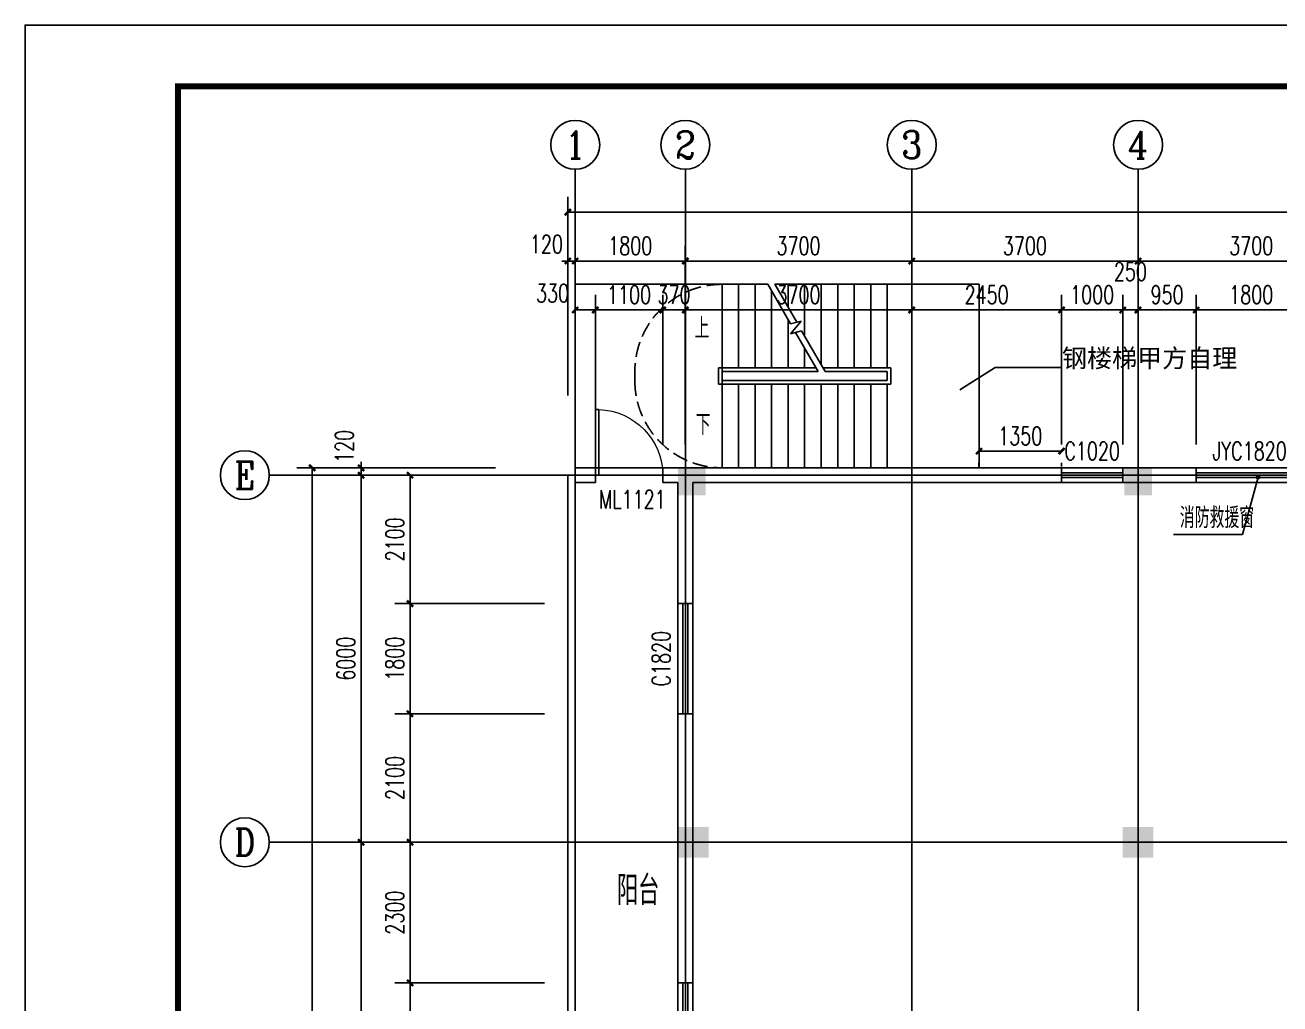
# Model space of a CAD drawing. Extents: x -522490 to 417652, y 450811 to 1108047.
# Drawn here: x 343352 to 363863, y 854296 to 870296 of the extents above; entities that cross this region are included whole.
import ezdxf
from ezdxf.enums import TextEntityAlignment as Align

# ---------------------------------------------------------------- set-up
doc = ezdxf.new("R2010")
doc.units = 0
doc.header["$LTSCALE"] = 1000
doc.header["$MEASUREMENT"] = 0
doc.linetypes.add('DASH', pattern=[0.35, 0.25, -0.1])
for name, color, linetype in [('46', 7, 'Continuous'), ('AXIS', 3, 'Continuous'), ('AXIS_TEXT', 7, 'Continuous'), ('COLU_HATCH', 2, 'Continuous'), ('DIM_LEAD', 3, 'Continuous'), ('DIM_SYMB', 3, 'Continuous'), ('DOTE', 1, 'Continuous'), ('PUB_DIM', 3, 'Continuous'), ('PUB_TEXT', 7, 'Continuous'), ('PUB_TITLE', 4, 'Continuous'), ('STAIR', 2, 'Continuous'), ('WALL', 9, 'Continuous'), ('WINDOW', 4, 'Continuous'), ('WINDOW_TEXT', 7, 'Continuous')]:
    doc.layers.add(name, color=color, linetype=linetype)
doc.styles.add('_TCH_AXIS', font='COMPLEX', dxfattribs={"bigfont": 'GBCBIG'})
doc.styles.add('_TCH_DIM', font='SIMPLEX', dxfattribs={"bigfont": 'GBCBIG'})
doc.styles.add('_TCH_DIM_T3', font='SIMPLEX', dxfattribs={"width": 0.705882, "bigfont": 'GBCBIG'})
doc.styles.add('_TCH_WINDOW', font='SIMPLEX', dxfattribs={"bigfont": 'GBCBIG'})
doc.styles.add('COMPLEX', font='COMPLEX')
doc.styles.get("Standard").update_dxf_attribs({"font": 'gbenor.shx', "bigfont": 'gbcbig.shx'})
doc.styles.add('宋体', font='')
doc.styles.get('宋体').set_extended_font_data('SimSun')
doc.dimstyles.new('_TCH_ARCH&&100', dxfattribs={"dimtxt": 297.5, "dimasz": 100, "dimexe": 250, "dimexo": 300, "dimgap": 100, "dimtad": 1, "dimdec": 0, "dimzin": 0, "dimdsep": 46, "dimtxsty": '_TCH_DIM_T3', "dimblk": 'ARCHTICK', "dimcen": 0.09, "dimclrt": 7, "dimazin": 2, "dimtfac": 1, "dimtdec": 0, "dimtix": 1, "dimtmove": 2, "dimatfit": 3, "dimfxl": 0, "dimtolj": 1, "dimtzin": 0, "dimarcsym": 0})

# ---------------------------------------------------------------- blocks, each defined once
blk = doc.blocks.new('GGGGG')
at = {"linetype": 'DASH'}
blk.add_lwpolyline([(353319, 849225), (353319, 849075)], dxfattribs=at)
for centre, start, end in [((354744, 849225), 89.9998, 180), ((354744, 849075), 180, 270.0002)]:
    blk.add_arc(centre, 1425, start, end, dxfattribs=at)
blk = doc.blocks.new('zhu11')
at = {"layer": 'COLU_HATCH'}
for points in [[(232151, 815708), (232151, 816158), (231701, 816158), (231701, 815708)], [(239446, 815708), (239446, 816158), (238996, 816158), (238996, 815708)], [(232201, 809788), (232201, 810288), (231701, 810288), (231701, 809788)], [(239471, 809788), (239471, 810288), (238971, 810288), (238971, 809788)]]:
    blk.add_hatch(color=256, dxfattribs=at).paths.add_polyline_path(points)
blk = doc.blocks.new('_ArchTick')
at = {"color": 0, "linetype": 'ByBlock', "const_width": 0.4}
blk.add_lwpolyline([(-0.5, -0.5), (0.5, 0.5)], dxfattribs=at)
blk = doc.blocks.new('*D248')
at = {"layer": 'Defpoints', "color": 0}
for p in [(358944, 863439), (360294, 863439), (360294, 863332)]:
    blk.add_point(p, dxfattribs=at)
at = {"layer": 'PUB_DIM', "color": 0, "lineweight": -2}
for p, q in [((358944, 863332), (360294, 863332)), ((358944, 863139), (358944, 863082)), ((360294, 863139), (360294, 863082))]:
    blk.add_line(p, q, dxfattribs=at)
at = {"layer": 'PUB_DIM', "color": 0, "lineweight": -2, "xscale": 100, "yscale": 100, "zscale": 100, "rotation": 180}
blk.add_blockref('_ArchTick', (358944, 863332), dxfattribs=at)
at = {"layer": 'PUB_DIM', "color": 0, "lineweight": -2, "xscale": 100, "yscale": 100, "zscale": 100}
blk.add_blockref('_ArchTick', (360294, 863332), dxfattribs=at)
at = {"layer": 'PUB_DIM', "color": 7, "insert": (359619, 863580), "char_height": 297.5, "attachment_point": 5, "style": '_TCH_DIM_T3'}
blk.add_mtext('\\A1;1350', dxfattribs=at)
blk = doc.blocks.new('*D554')
at = {"layer": 'AXIS', "color": 0, "lineweight": -2}
for p, q in [((351844, 854639), (349394, 854639)), ((349644, 852839), (349644, 854639)), ((351844, 852839), (349394, 852839))]:
    blk.add_line(p, q, dxfattribs=at)
at = {"layer": 'Defpoints', "color": 0}
for p in [(349644, 854639), (352144, 854639), (352144, 852839)]:
    blk.add_point(p, dxfattribs=at)
at = {"layer": 'AXIS', "color": 0, "lineweight": -2, "xscale": 100, "yscale": 100, "zscale": 100}
for p, rotation in [((349644, 854639), 90), ((349644, 852839), 270)]:
    blk.add_blockref('_ArchTick', p, dxfattribs=dict(at, rotation=rotation))
at = {"layer": 'AXIS', "color": 7, "insert": (349396, 853739), "char_height": 297.5, "attachment_point": 5, "rotation": 90, "style": '_TCH_DIM_T3'}
blk.add_mtext('\\A1;1800', dxfattribs=at)
blk = doc.blocks.new('*D555')
at = {"layer": 'AXIS', "color": 0, "lineweight": -2}
for p, q in [((351844, 856939), (349394, 856939)), ((349644, 854639), (349644, 856939)), ((351844, 854639), (349394, 854639))]:
    blk.add_line(p, q, dxfattribs=at)
at = {"layer": 'Defpoints', "color": 0}
for p in [(349644, 856939), (352144, 856939), (352144, 854639)]:
    blk.add_point(p, dxfattribs=at)
at = {"layer": 'AXIS', "color": 0, "lineweight": -2, "xscale": 100, "yscale": 100, "zscale": 100}
for p, rotation in [((349644, 856939), 90), ((349644, 854639), 270)]:
    blk.add_blockref('_ArchTick', p, dxfattribs=dict(at, rotation=rotation))
at = {"layer": 'AXIS', "color": 7, "insert": (349396, 855789), "char_height": 297.5, "attachment_point": 5, "rotation": 90, "style": '_TCH_DIM_T3'}
blk.add_mtext('\\A1;2300', dxfattribs=at)
blk = doc.blocks.new('*D556')
at = {"layer": 'AXIS', "color": 0, "lineweight": -2}
for p, q in [((351844, 859039), (349394, 859039)), ((349644, 856939), (349644, 859039)), ((351844, 856939), (349394, 856939))]:
    blk.add_line(p, q, dxfattribs=at)
at = {"layer": 'Defpoints', "color": 0}
for p in [(349644, 859039), (352144, 859039), (352144, 856939)]:
    blk.add_point(p, dxfattribs=at)
at = {"layer": 'AXIS', "color": 0, "lineweight": -2, "xscale": 100, "yscale": 100, "zscale": 100}
for p, rotation in [((349644, 859039), 90), ((349644, 856939), 270)]:
    blk.add_blockref('_ArchTick', p, dxfattribs=dict(at, rotation=rotation))
at = {"layer": 'AXIS', "color": 7, "insert": (349396, 857989), "char_height": 297.5, "attachment_point": 5, "rotation": 90, "style": '_TCH_DIM_T3'}
blk.add_mtext('\\A1;2100', dxfattribs=at)
blk = doc.blocks.new('*D557')
at = {"layer": 'AXIS', "color": 0, "lineweight": -2}
for p, q in [((351844, 860839), (349394, 860839)), ((349644, 859039), (349644, 860839)), ((351844, 859039), (349394, 859039))]:
    blk.add_line(p, q, dxfattribs=at)
at = {"layer": 'Defpoints', "color": 0}
for p in [(349644, 860839), (352144, 860839), (352144, 859039)]:
    blk.add_point(p, dxfattribs=at)
at = {"layer": 'AXIS', "color": 0, "lineweight": -2, "xscale": 100, "yscale": 100, "zscale": 100}
for p, rotation in [((349644, 860839), 90), ((349644, 859039), 270)]:
    blk.add_blockref('_ArchTick', p, dxfattribs=dict(at, rotation=rotation))
at = {"layer": 'AXIS', "color": 7, "insert": (349396, 859939), "char_height": 297.5, "attachment_point": 5, "rotation": 90, "style": '_TCH_DIM_T3'}
blk.add_mtext('\\A1;1800', dxfattribs=at)
blk = doc.blocks.new('*D558')
at = {"layer": 'AXIS', "color": 0, "lineweight": -2}
for p, q in [((351844, 862939), (349394, 862939)), ((349644, 860839), (349644, 862939)), ((351844, 860839), (349394, 860839))]:
    blk.add_line(p, q, dxfattribs=at)
at = {"layer": 'Defpoints', "color": 0}
for p in [(349644, 862939), (352144, 862939), (352144, 860839)]:
    blk.add_point(p, dxfattribs=at)
at = {"layer": 'AXIS', "color": 0, "lineweight": -2, "xscale": 100, "yscale": 100, "zscale": 100}
for p, rotation in [((349644, 862939), 90), ((349644, 860839), 270)]:
    blk.add_blockref('_ArchTick', p, dxfattribs=dict(at, rotation=rotation))
at = {"layer": 'AXIS', "color": 7, "insert": (349396, 861889), "char_height": 297.5, "attachment_point": 5, "rotation": 90, "style": '_TCH_DIM_T3'}
blk.add_mtext('\\A1;2100', dxfattribs=at)
blk = doc.blocks.new('*D562')
at = {"layer": 'AXIS', "color": 0, "lineweight": -2}
for p, q in [((351044, 856939), (348594, 856939)), ((348844, 850539), (348844, 856939)), ((351044, 850539), (348594, 850539))]:
    blk.add_line(p, q, dxfattribs=at)
at = {"layer": 'Defpoints', "color": 0}
for p in [(348844, 856939), (351344, 856939), (351344, 850539)]:
    blk.add_point(p, dxfattribs=at)
at = {"layer": 'AXIS', "color": 0, "lineweight": -2, "xscale": 100, "yscale": 100, "zscale": 100}
for p, rotation in [((348844, 856939), 90), ((348844, 850539), 270)]:
    blk.add_blockref('_ArchTick', p, dxfattribs=dict(at, rotation=rotation))
at = {"layer": 'AXIS', "color": 7, "insert": (348596, 853739), "char_height": 297.5, "attachment_point": 5, "rotation": 90, "style": '_TCH_DIM_T3'}
blk.add_mtext('\\A1;6400', dxfattribs=at)
blk = doc.blocks.new('*D563')
at = {"layer": 'AXIS', "color": 0, "lineweight": -2}
for p, q in [((351044, 862939), (348594, 862939)), ((348844, 856939), (348844, 862939)), ((351044, 856939), (348594, 856939))]:
    blk.add_line(p, q, dxfattribs=at)
at = {"layer": 'Defpoints', "color": 0}
for p in [(348844, 862939), (351344, 862939), (351344, 856939)]:
    blk.add_point(p, dxfattribs=at)
at = {"layer": 'AXIS', "color": 0, "lineweight": -2, "xscale": 100, "yscale": 100, "zscale": 100}
for p, rotation in [((348844, 862939), 90), ((348844, 856939), 270)]:
    blk.add_blockref('_ArchTick', p, dxfattribs=dict(at, rotation=rotation))
at = {"layer": 'AXIS', "color": 7, "insert": (348596, 859939), "char_height": 297.5, "attachment_point": 5, "rotation": 90, "style": '_TCH_DIM_T3'}
blk.add_mtext('\\A1;6000', dxfattribs=at)
blk = doc.blocks.new('*D564')
at = {"layer": 'AXIS', "color": 0, "lineweight": -2}
for p, q in [((348844, 863059), (348844, 863159)), ((351044, 863059), (348594, 863059)), ((351044, 862939), (348594, 862939)), ((348844, 862939), (348844, 863059)), ((348844, 862939), (348844, 862839))]:
    blk.add_line(p, q, dxfattribs=at)
at = {"layer": 'Defpoints', "color": 0}
for p in [(348844, 863059), (351344, 863059), (351344, 862939)]:
    blk.add_point(p, dxfattribs=at)
at = {"layer": 'AXIS', "color": 0, "lineweight": -2, "xscale": 100, "yscale": 100, "zscale": 100}
for p, rotation in [((348844, 863059), 270), ((348844, 862939), 90)]:
    blk.add_blockref('_ArchTick', p, dxfattribs=dict(at, rotation=rotation))
at = {"layer": 'AXIS', "color": 7, "insert": (348569, 863409), "char_height": 297.5, "attachment_point": 5, "rotation": 90, "style": '_TCH_DIM_T3'}
blk.add_mtext('\\A1;120', dxfattribs=at)
blk = doc.blocks.new('*D565')
at = {"layer": 'AXIS', "color": 0, "lineweight": -2}
for p, q in [((351044, 863059), (347794, 863059)), ((348044, 835819), (348044, 863059)), ((351044, 835819), (347794, 835819))]:
    blk.add_line(p, q, dxfattribs=at)
at = {"layer": 'Defpoints', "color": 0}
for p in [(348044, 863059), (351344, 863059), (351344, 835819)]:
    blk.add_point(p, dxfattribs=at)
at = {"layer": 'AXIS', "color": 0, "lineweight": -2, "xscale": 100, "yscale": 100, "zscale": 100}
for p, rotation in [((348044, 863059), 90), ((348044, 835819), 270)]:
    blk.add_blockref('_ArchTick', p, dxfattribs=dict(at, rotation=rotation))
at = {"layer": 'AXIS', "color": 7, "insert": (347796, 849439), "char_height": 297.5, "attachment_point": 5, "rotation": 90, "style": '_TCH_DIM_T3'}
blk.add_mtext('\\A1;27240', dxfattribs=at)
blk = doc.blocks.new('*D566')
at = {"layer": 'AXIS', "color": 0, "lineweight": -2}
for p, q in [((352344, 863439), (352344, 865889)), ((352674, 863439), (352674, 865889)), ((352344, 865639), (352674, 865639))]:
    blk.add_line(p, q, dxfattribs=at)
at = {"layer": 'Defpoints', "color": 0}
for p in [(352674, 865639), (352344, 863139), (352674, 863139)]:
    blk.add_point(p, dxfattribs=at)
at = {"layer": 'AXIS', "color": 0, "lineweight": -2, "xscale": 100, "yscale": 100, "zscale": 100, "rotation": 180}
blk.add_blockref('_ArchTick', (352344, 865639), dxfattribs=at)
at = {"layer": 'AXIS', "color": 0, "lineweight": -2, "xscale": 100, "yscale": 100, "zscale": 100}
blk.add_blockref('_ArchTick', (352674, 865639), dxfattribs=at)
at = {"layer": 'AXIS', "color": 7, "insert": (351974, 865914), "char_height": 297.5, "attachment_point": 5, "style": '_TCH_DIM_T3'}
blk.add_mtext('\\A1;330', dxfattribs=at)
blk = doc.blocks.new('*D567')
at = {"layer": 'AXIS', "color": 0, "lineweight": -2}
for p, q in [((352674, 863439), (352674, 865889)), ((353774, 863439), (353774, 865889)), ((352674, 865639), (353774, 865639))]:
    blk.add_line(p, q, dxfattribs=at)
at = {"layer": 'Defpoints', "color": 0}
for p in [(353774, 865639), (352674, 863139), (353774, 863139)]:
    blk.add_point(p, dxfattribs=at)
at = {"layer": 'AXIS', "color": 0, "lineweight": -2, "xscale": 100, "yscale": 100, "zscale": 100, "rotation": 180}
blk.add_blockref('_ArchTick', (352674, 865639), dxfattribs=at)
at = {"layer": 'AXIS', "color": 0, "lineweight": -2, "xscale": 100, "yscale": 100, "zscale": 100}
blk.add_blockref('_ArchTick', (353774, 865639), dxfattribs=at)
at = {"layer": 'AXIS', "color": 7, "insert": (353224, 865888), "char_height": 297.5, "attachment_point": 5, "style": '_TCH_DIM_T3'}
blk.add_mtext('\\A1;1100', dxfattribs=at)
blk = doc.blocks.new('*D568')
at = {"layer": 'AXIS', "color": 0, "lineweight": -2}
for p, q in [((353774, 863439), (353774, 865889)), ((354144, 863439), (354144, 865889)), ((353774, 865639), (353674, 865639)), ((353774, 865639), (354144, 865639)), ((354144, 865639), (354244, 865639))]:
    blk.add_line(p, q, dxfattribs=at)
at = {"layer": 'Defpoints', "color": 0}
for p in [(354144, 865639), (353774, 863139), (354144, 863139)]:
    blk.add_point(p, dxfattribs=at)
at = {"layer": 'AXIS', "color": 0, "lineweight": -2, "xscale": 100, "yscale": 100, "zscale": 100}
blk.add_blockref('_ArchTick', (353774, 865639), dxfattribs=at)
at = {"layer": 'AXIS', "color": 0, "lineweight": -2, "xscale": 100, "yscale": 100, "zscale": 100, "rotation": 180}
blk.add_blockref('_ArchTick', (354144, 865639), dxfattribs=at)
at = {"layer": 'AXIS', "color": 7, "insert": (353959, 865888), "char_height": 297.5, "attachment_point": 5, "style": '_TCH_DIM_T3'}
blk.add_mtext('\\A1;370', dxfattribs=at)
blk = doc.blocks.new('*D569')
at = {"layer": 'AXIS', "color": 0, "lineweight": -2}
for p, q in [((354144, 863439), (354144, 865889)), ((357844, 863439), (357844, 865889)), ((354144, 865639), (357844, 865639))]:
    blk.add_line(p, q, dxfattribs=at)
at = {"layer": 'Defpoints', "color": 0}
for p in [(357844, 865639), (354144, 863139), (357844, 863139)]:
    blk.add_point(p, dxfattribs=at)
at = {"layer": 'AXIS', "color": 0, "lineweight": -2, "xscale": 100, "yscale": 100, "zscale": 100, "rotation": 180}
blk.add_blockref('_ArchTick', (354144, 865639), dxfattribs=at)
at = {"layer": 'AXIS', "color": 0, "lineweight": -2, "xscale": 100, "yscale": 100, "zscale": 100}
blk.add_blockref('_ArchTick', (357844, 865639), dxfattribs=at)
at = {"layer": 'AXIS', "color": 7, "insert": (355994, 865888), "char_height": 297.5, "attachment_point": 5, "style": '_TCH_DIM_T3'}
blk.add_mtext('\\A1;3700', dxfattribs=at)
blk = doc.blocks.new('*D570')
at = {"layer": 'AXIS', "color": 0, "lineweight": -2}
for p, q in [((357844, 863439), (357844, 865889)), ((360294, 863439), (360294, 865889)), ((357844, 865639), (360294, 865639))]:
    blk.add_line(p, q, dxfattribs=at)
at = {"layer": 'Defpoints', "color": 0}
for p in [(360294, 865639), (357844, 863139), (360294, 863139)]:
    blk.add_point(p, dxfattribs=at)
at = {"layer": 'AXIS', "color": 0, "lineweight": -2, "xscale": 100, "yscale": 100, "zscale": 100, "rotation": 180}
blk.add_blockref('_ArchTick', (357844, 865639), dxfattribs=at)
at = {"layer": 'AXIS', "color": 0, "lineweight": -2, "xscale": 100, "yscale": 100, "zscale": 100}
blk.add_blockref('_ArchTick', (360294, 865639), dxfattribs=at)
at = {"layer": 'AXIS', "color": 7, "insert": (359069, 865888), "char_height": 297.5, "attachment_point": 5, "style": '_TCH_DIM_T3'}
blk.add_mtext('\\A1;2450', dxfattribs=at)
blk = doc.blocks.new('*D571')
at = {"layer": 'AXIS', "color": 0, "lineweight": -2}
for p, q in [((360294, 863439), (360294, 865889)), ((361294, 863439), (361294, 865889)), ((360294, 865639), (361294, 865639))]:
    blk.add_line(p, q, dxfattribs=at)
at = {"layer": 'Defpoints', "color": 0}
for p in [(361294, 865639), (360294, 863139), (361294, 863139)]:
    blk.add_point(p, dxfattribs=at)
at = {"layer": 'AXIS', "color": 0, "lineweight": -2, "xscale": 100, "yscale": 100, "zscale": 100, "rotation": 180}
blk.add_blockref('_ArchTick', (360294, 865639), dxfattribs=at)
at = {"layer": 'AXIS', "color": 0, "lineweight": -2, "xscale": 100, "yscale": 100, "zscale": 100}
blk.add_blockref('_ArchTick', (361294, 865639), dxfattribs=at)
at = {"layer": 'AXIS', "color": 7, "insert": (360794, 865888), "char_height": 297.5, "attachment_point": 5, "style": '_TCH_DIM_T3'}
blk.add_mtext('\\A1;1000', dxfattribs=at)
blk = doc.blocks.new('*D572')
at = {"layer": 'AXIS', "color": 0, "lineweight": -2}
for p, q in [((361294, 863439), (361294, 865889)), ((361544, 863439), (361544, 865889)), ((361294, 865639), (361544, 865639))]:
    blk.add_line(p, q, dxfattribs=at)
at = {"layer": 'Defpoints', "color": 0}
for p in [(361544, 865639), (361294, 863139), (361544, 863139)]:
    blk.add_point(p, dxfattribs=at)
at = {"layer": 'AXIS', "color": 0, "lineweight": -2, "xscale": 100, "yscale": 100, "zscale": 100, "rotation": 180}
blk.add_blockref('_ArchTick', (361294, 865639), dxfattribs=at)
at = {"layer": 'AXIS', "color": 0, "lineweight": -2, "xscale": 100, "yscale": 100, "zscale": 100}
blk.add_blockref('_ArchTick', (361544, 865639), dxfattribs=at)
at = {"layer": 'AXIS', "color": 7, "insert": (361419, 866264), "char_height": 297.5, "attachment_point": 5, "style": '_TCH_DIM_T3'}
blk.add_mtext('\\A1;250', dxfattribs=at)
blk = doc.blocks.new('*D573')
at = {"layer": 'AXIS', "color": 0, "lineweight": -2}
for p, q in [((361544, 863439), (361544, 865889)), ((362494, 863439), (362494, 865889)), ((361544, 865639), (362494, 865639))]:
    blk.add_line(p, q, dxfattribs=at)
at = {"layer": 'Defpoints', "color": 0}
for p in [(362494, 865639), (361544, 863139), (362494, 863139)]:
    blk.add_point(p, dxfattribs=at)
at = {"layer": 'AXIS', "color": 0, "lineweight": -2, "xscale": 100, "yscale": 100, "zscale": 100, "rotation": 180}
blk.add_blockref('_ArchTick', (361544, 865639), dxfattribs=at)
at = {"layer": 'AXIS', "color": 0, "lineweight": -2, "xscale": 100, "yscale": 100, "zscale": 100}
blk.add_blockref('_ArchTick', (362494, 865639), dxfattribs=at)
at = {"layer": 'AXIS', "color": 7, "insert": (362019, 865888), "char_height": 297.5, "attachment_point": 5, "style": '_TCH_DIM_T3'}
blk.add_mtext('\\A1;950', dxfattribs=at)
blk = doc.blocks.new('*D574')
at = {"layer": 'AXIS', "color": 0, "lineweight": -2}
for p, q in [((362494, 863439), (362494, 865889)), ((364294, 863439), (364294, 865889)), ((362494, 865639), (364294, 865639))]:
    blk.add_line(p, q, dxfattribs=at)
at = {"layer": 'Defpoints', "color": 0}
for p in [(364294, 865639), (362494, 863139), (364294, 863139)]:
    blk.add_point(p, dxfattribs=at)
at = {"layer": 'AXIS', "color": 0, "lineweight": -2, "xscale": 100, "yscale": 100, "zscale": 100, "rotation": 180}
blk.add_blockref('_ArchTick', (362494, 865639), dxfattribs=at)
at = {"layer": 'AXIS', "color": 0, "lineweight": -2, "xscale": 100, "yscale": 100, "zscale": 100}
blk.add_blockref('_ArchTick', (364294, 865639), dxfattribs=at)
at = {"layer": 'AXIS', "color": 7, "insert": (363394, 865888), "char_height": 297.5, "attachment_point": 5, "style": '_TCH_DIM_T3'}
blk.add_mtext('\\A1;1800', dxfattribs=at)
blk = doc.blocks.new('*D595')
at = {"layer": 'AXIS', "color": 0, "lineweight": -2}
for p, q in [((352224, 864239), (352224, 866689)), ((352344, 864239), (352344, 866689)), ((352224, 866439), (352124, 866439)), ((352224, 866439), (352344, 866439)), ((352344, 866439), (352444, 866439))]:
    blk.add_line(p, q, dxfattribs=at)
at = {"layer": 'Defpoints', "color": 0}
for p in [(352344, 866439), (352224, 863939), (352344, 863939)]:
    blk.add_point(p, dxfattribs=at)
at = {"layer": 'AXIS', "color": 0, "lineweight": -2, "xscale": 100, "yscale": 100, "zscale": 100}
blk.add_blockref('_ArchTick', (352224, 866439), dxfattribs=at)
at = {"layer": 'AXIS', "color": 0, "lineweight": -2, "xscale": 100, "yscale": 100, "zscale": 100, "rotation": 180}
blk.add_blockref('_ArchTick', (352344, 866439), dxfattribs=at)
at = {"layer": 'AXIS', "color": 7, "insert": (351874, 866714), "char_height": 297.5, "attachment_point": 5, "style": '_TCH_DIM_T3'}
blk.add_mtext('\\A1;120', dxfattribs=at)
blk = doc.blocks.new('*D596')
at = {"layer": 'AXIS', "color": 0, "lineweight": -2}
for p, q in [((352344, 864239), (352344, 866689)), ((354144, 864239), (354144, 866689)), ((352344, 866439), (354144, 866439))]:
    blk.add_line(p, q, dxfattribs=at)
at = {"layer": 'Defpoints', "color": 0}
for p in [(354144, 866439), (352344, 863939), (354144, 863939)]:
    blk.add_point(p, dxfattribs=at)
at = {"layer": 'AXIS', "color": 0, "lineweight": -2, "xscale": 100, "yscale": 100, "zscale": 100, "rotation": 180}
blk.add_blockref('_ArchTick', (352344, 866439), dxfattribs=at)
at = {"layer": 'AXIS', "color": 0, "lineweight": -2, "xscale": 100, "yscale": 100, "zscale": 100}
blk.add_blockref('_ArchTick', (354144, 866439), dxfattribs=at)
at = {"layer": 'AXIS', "color": 7, "insert": (353244, 866688), "char_height": 297.5, "attachment_point": 5, "style": '_TCH_DIM_T3'}
blk.add_mtext('\\A1;1800', dxfattribs=at)
blk = doc.blocks.new('*D597')
at = {"layer": 'AXIS', "color": 0, "lineweight": -2}
for p, q in [((354144, 864239), (354144, 866689)), ((357844, 864239), (357844, 866689)), ((354144, 866439), (357844, 866439))]:
    blk.add_line(p, q, dxfattribs=at)
at = {"layer": 'Defpoints', "color": 0}
for p in [(357844, 866439), (354144, 863939), (357844, 863939)]:
    blk.add_point(p, dxfattribs=at)
at = {"layer": 'AXIS', "color": 0, "lineweight": -2, "xscale": 100, "yscale": 100, "zscale": 100, "rotation": 180}
blk.add_blockref('_ArchTick', (354144, 866439), dxfattribs=at)
at = {"layer": 'AXIS', "color": 0, "lineweight": -2, "xscale": 100, "yscale": 100, "zscale": 100}
blk.add_blockref('_ArchTick', (357844, 866439), dxfattribs=at)
at = {"layer": 'AXIS', "color": 7, "insert": (355994, 866688), "char_height": 297.5, "attachment_point": 5, "style": '_TCH_DIM_T3'}
blk.add_mtext('\\A1;3700', dxfattribs=at)
blk = doc.blocks.new('*D598')
at = {"layer": 'AXIS', "color": 0, "lineweight": -2}
for p, q in [((357844, 864239), (357844, 866689)), ((361544, 864239), (361544, 866689)), ((357844, 866439), (361544, 866439))]:
    blk.add_line(p, q, dxfattribs=at)
at = {"layer": 'Defpoints', "color": 0}
for p in [(361544, 866439), (357844, 863939), (361544, 863939)]:
    blk.add_point(p, dxfattribs=at)
at = {"layer": 'AXIS', "color": 0, "lineweight": -2, "xscale": 100, "yscale": 100, "zscale": 100, "rotation": 180}
blk.add_blockref('_ArchTick', (357844, 866439), dxfattribs=at)
at = {"layer": 'AXIS', "color": 0, "lineweight": -2, "xscale": 100, "yscale": 100, "zscale": 100}
blk.add_blockref('_ArchTick', (361544, 866439), dxfattribs=at)
at = {"layer": 'AXIS', "color": 7, "insert": (359694, 866688), "char_height": 297.5, "attachment_point": 5, "style": '_TCH_DIM_T3'}
blk.add_mtext('\\A1;3700', dxfattribs=at)
blk = doc.blocks.new('*D599')
at = {"layer": 'AXIS', "color": 0, "lineweight": -2}
for p, q in [((361544, 864239), (361544, 866689)), ((365244, 864239), (365244, 866689)), ((361544, 866439), (365244, 866439))]:
    blk.add_line(p, q, dxfattribs=at)
at = {"layer": 'Defpoints', "color": 0}
for p in [(365244, 866439), (361544, 863939), (365244, 863939)]:
    blk.add_point(p, dxfattribs=at)
at = {"layer": 'AXIS', "color": 0, "lineweight": -2, "xscale": 100, "yscale": 100, "zscale": 100, "rotation": 180}
blk.add_blockref('_ArchTick', (361544, 866439), dxfattribs=at)
at = {"layer": 'AXIS', "color": 0, "lineweight": -2, "xscale": 100, "yscale": 100, "zscale": 100}
blk.add_blockref('_ArchTick', (365244, 866439), dxfattribs=at)
at = {"layer": 'AXIS', "color": 7, "insert": (363394, 866688), "char_height": 297.5, "attachment_point": 5, "style": '_TCH_DIM_T3'}
blk.add_mtext('\\A1;3700', dxfattribs=at)
blk = doc.blocks.new('*D608')
at = {"layer": 'AXIS', "color": 0, "lineweight": -2}
for p, q in [((352224, 864239), (352224, 867489)), ((389464, 864239), (389464, 867489)), ((352224, 867239), (389464, 867239))]:
    blk.add_line(p, q, dxfattribs=at)
at = {"layer": 'Defpoints', "color": 0}
for p in [(389464, 867239), (352224, 863939), (389464, 863939)]:
    blk.add_point(p, dxfattribs=at)
at = {"layer": 'AXIS', "color": 0, "lineweight": -2, "xscale": 100, "yscale": 100, "zscale": 100, "rotation": 180}
blk.add_blockref('_ArchTick', (352224, 867239), dxfattribs=at)
at = {"layer": 'AXIS', "color": 0, "lineweight": -2, "xscale": 100, "yscale": 100, "zscale": 100}
blk.add_blockref('_ArchTick', (389464, 867239), dxfattribs=at)
at = {"layer": 'AXIS', "color": 7, "insert": (370844, 867488), "char_height": 297.5, "attachment_point": 5, "style": '_TCH_DIM_T3'}
blk.add_mtext('\\A1;37240', dxfattribs=at)
blk = doc.blocks.new('$DorLib2D$00000001')
for p, q in [((0.45, 0.975), (0.5, 0.975)), ((0.45, 0), (0.45, 0.975)), ((0.5, 0), (0.5, 0.975)), ((0.5, 0), (0.45, 0))]:
    blk.add_line(p, q)
at = {"lineweight": 13}
blk.add_arc((0.475, 0), 0.975, 91.4693, 180, dxfattribs=at)
blk = doc.blocks.new('$TCHSYS$WIN2D')
for p, q in [((-0.5, 0.5), (0.5, 0.5)), ((-0.5, 0.5), (-0.5, -0.5)), ((0.5, 0.5), (0.5, -0.5)), ((0.5, 0.167), (-0.5, 0.167)), ((0.5, -0.167), (-0.5, -0.167)), ((-0.5, -0.5), (0.5, -0.5))]:
    blk.add_line(p, q)
blk = doc.blocks.new('_AXISO')
blk.add_circle((0, 0), 0.5)
at = {"layer": 'AXIS_TEXT', "style": 'COMPLEX', "width": 1.041667}
blk.add_attdef('A', text='', height=0.56, dxfattribs=at).set_placement((-0.25, -0.28), (0.25, -0.28), align=Align.FIT)

msp = doc.modelspace()

# ---------------------------------------------------------------- linework, layer by layer
msp.add_line((357614.3, 863059), (359114.3, 863059))
msp.add_lwpolyline([(352344.3, 863059), (352344.3, 866059), (354744.3, 866059), (354744.3, 863059)], close=True)
for points in [[(360301, 864701.2), (359207.5, 864701.2), (358632.2, 864335.7)], [(352224.3, 862939), (352224.3, 843819)], [(352344.3, 862939), (352344.3, 843939)]]:
    msp.add_lwpolyline(points)
at = {"layer": 'AXIS'}
for p, q in [((352344.3, 863939), (352344.3, 867939)), ((354144.3, 863939), (354144.3, 867939)), ((357844.3, 863939), (357844.3, 867939)), ((361544.3, 863939), (361544.3, 867939)), ((351344.3, 862939), (347344.3, 862939)), ((351344.3, 856939), (347344.3, 856939))]:
    msp.add_line(p, q, dxfattribs=at)
at = {"layer": 'DIM_LEAD'}
for p, q in [((363507.4, 862907.4), (363249, 861968.7)), ((363249, 861968.7), (362121.5, 861968.7))]:
    msp.add_line(p, q, dxfattribs=at)
at = {"layer": 'DIM_LEAD', "const_width": 40}
msp.add_lwpolyline([(363512.7, 862926.7, 1), (363502.1, 862888.1, 1)], format="xyb", close=True, dxfattribs=at)
at = {"layer": 'DIM_SYMB'}
for points in [[(354609.4, 865346.5, 0, 0, 0), (355524.4, 865346.5, 80, 0, 0), (355824.4, 865346.5, 0, 0, 0)], [(354609.4, 863771.5, 0, 0, 0), (358194.4, 863771.5, 0, 0, 0), (358194.4, 865346.5, 0, 0, 0), (356394.4, 865346.5, 80, 0, 0), (356094.4, 865346.5, 0, 0, 0)]]:
    msp.add_lwpolyline(points, format="xyseb", dxfattribs=at)
at = {"layer": 'DOTE'}
for p, q in [((352344.3, 834561.5), (352344.3, 863939)), ((354144.3, 834561.5), (354144.3, 863939)), ((357844.3, 834561.5), (357844.3, 863939)), ((361544.3, 834561.5), (361544.3, 863939)), ((351344.3, 862939), (390100.6, 862939)), ((351344.3, 856939), (390100.6, 856939))]:
    msp.add_line(p, q, dxfattribs=at)
at = {"layer": 'PUB_TITLE'}
msp.add_lwpolyline([(343352.5, 828295.9), (402752.5, 828295.9), (402752.5, 870295.9), (343352.5, 870295.9)], close=True, dxfattribs=at)
at = {"layer": 'PUB_TITLE', "const_width": 100}
msp.add_lwpolyline([(345852.5, 829295.9), (401752.5, 829295.9), (401752.5, 869295.9), (345852.5, 869295.9)], close=True, dxfattribs=at)
at = {"layer": 'STAIR'}
for p, q in [((354744.4, 866059), (355490.3, 866059)), ((354744.4, 866059), (354744.4, 864694)), ((355014.4, 866059), (355014.4, 864694)), ((355284.4, 866059), (355284.4, 864694)), ((355490.3, 866059), (355864.4, 865410.9)), ((355554.4, 865948), (355554.4, 864694)), ((355605.7, 866059), (357444.4, 866059)), ((355605.7, 866059), (355964.4, 865437.7)), ((355824.4, 866059), (355824.4, 865680.3)), ((356094.4, 866059), (356094.4, 865212.6)), ((356364.4, 866059), (356364.4, 864745)), ((356634.4, 866059), (356634.4, 864694)), ((356904.4, 866059), (356904.4, 864694)), ((357174.4, 866059), (357174.4, 864694)), ((357444.4, 866059), (357444.4, 864694)), ((358944.4, 866059), (357444.4, 866059)), ((357444.4, 866059), (357444.4, 864694)), ((358944.4, 863059), (358944.4, 866059)), ((355824.4, 865480.3), (355824.4, 864694)), ((356036.8, 865457.1), (355863.9, 865251)), ((355864.4, 865410.9), (356036.8, 865457.1)), ((355863.9, 865251), (356044.3, 865299.4)), ((355944.3, 865272.6), (356313, 864634)), ((356044.3, 865299.4), (356428.5, 864634)), ((356094.4, 865012.6), (356094.4, 864694)), ((354684.4, 864424), (354684.4, 864694)), ((354684.4, 864694), (356278.3, 864694)), ((354744.4, 864634), (356313, 864634)), ((354744.4, 864484), (354744.4, 864634)), ((354744.4, 864634), (356313, 864634)), ((354744.4, 864634), (354744.4, 864484)), ((356393.8, 864694), (357504.4, 864694)), ((356428.5, 864634), (357444.4, 864634)), ((356428.5, 864634), (357444.4, 864634)), ((357444.4, 864634), (357444.4, 864484)), ((357444.4, 864634), (357444.4, 864484)), ((357504.4, 864694), (357504.4, 864424)), ((357504.4, 864424), (354684.4, 864424)), ((357444.4, 864484), (354744.4, 864484)), ((357444.4, 864484), (354744.4, 864484)), ((354744.4, 863059), (354744.4, 864424)), ((355014.4, 863059), (355014.4, 864424)), ((355284.4, 863059), (355284.4, 864424)), ((355554.4, 863059), (355554.4, 864424)), ((355824.4, 863059), (355824.4, 864424)), ((356094.4, 863059), (356094.4, 864424)), ((356364.4, 863059), (356364.4, 864424)), ((356634.4, 863059), (356634.4, 864424)), ((356904.4, 863059), (356904.4, 864424)), ((357174.4, 863059), (357174.4, 864424)), ((357444.4, 863059), (357444.4, 864424)), ((357444.4, 864424), (357444.4, 863059)), ((357444.4, 863059), (354744.4, 863059)), ((357444.4, 863059), (358944.4, 863059))]:
    msp.add_line(p, q, dxfattribs=at)
at = {"layer": 'WALL', "color": 5}
for p, q in [((352674.3, 863059), (352344.3, 863059)), ((352344.3, 863059), (352344.3, 862819)), ((352674.3, 862819), (352674.3, 863059)), ((354144.3, 863059), (353774.3, 863059)), ((353774.3, 863059), (353774.3, 862819)), ((360294.3, 863059), (354144.3, 863059)), ((360294.3, 862819), (360294.3, 863059)), ((362494.3, 863059), (361294.3, 863059)), ((361294.3, 863059), (361294.3, 862819)), ((362494.3, 862819), (362494.3, 863059)), ((352344.3, 862819), (352674.3, 862819)), ((353774.3, 862819), (354024.3, 862819)), ((354024.3, 862819), (354024.3, 860839)), ((354264.3, 862819), (360294.3, 862819)), ((354264.3, 860839), (354264.3, 862819)), ((361294.3, 862819), (362494.3, 862819)), ((354024.3, 860839), (354264.3, 860839)), ((354264.3, 859039), (354024.3, 859039)), ((354024.3, 859039), (354024.3, 854639)), ((354264.3, 854639), (354264.3, 859039)), ((354024.3, 854639), (354264.3, 854639))]:
    msp.add_line(p, q, dxfattribs=at)

# ---------------------------------------------------------------- block references
for name, p in [('GGGGG', (0, 15409)), ('zhu11', (122323.8, 46901))]:
    msp.add_blockref(name, p)
at = {"layer": 'AXIS'}
ref = msp.add_blockref('_AXISO', (352344.3, 868339), dxfattribs=dict(at, xscale=800, yscale=800, zscale=800))
ref.add_attrib('A', '1', dxfattribs={"layer": 'AXIS_TEXT', "height": 451.1, "style": '_TCH_AXIS', "width": 1.716475}).set_placement((352178.4, 868113.4), (352510.3, 868113.4), align=Align.FIT)
ref = msp.add_blockref('_AXISO', (354144.3, 868339), dxfattribs=dict(at, xscale=800, yscale=800, zscale=800))
ref.add_attrib('A', '2', dxfattribs={"layer": 'AXIS_TEXT', "height": 450.2, "style": '_TCH_AXIS', "width": 1.109827}).set_placement((353977.8, 868113.9), (354310.9, 868113.9), align=Align.FIT)
ref = msp.add_blockref('_AXISO', (357844.3, 868339), dxfattribs=dict(at, xscale=800, yscale=800, zscale=800))
ref.add_attrib('A', '3', dxfattribs={"layer": 'AXIS_TEXT', "height": 452, "style": '_TCH_AXIS', "width": 1.097143}).set_placement((357679, 868113), (358009.7, 868113), align=Align.FIT)
ref = msp.add_blockref('_AXISO', (361544.3, 868339), dxfattribs=dict(at, xscale=800, yscale=800, zscale=800))
ref.add_attrib('A', '4', dxfattribs={"layer": 'AXIS_TEXT', "height": 450.2, "style": '_TCH_AXIS', "width": 0.971098}).set_placement((361377.8, 868113.9), (361710.9, 868113.9), align=Align.FIT)
ref = msp.add_blockref('_AXISO', (346944.3, 862939), dxfattribs=dict(at, xscale=800, yscale=800, zscale=800))
ref.add_attrib('A', 'E', dxfattribs={"layer": 'AXIS_TEXT', "height": 448.3, "style": '_TCH_AXIS', "width": 0.982456}).set_placement((346776.6, 862714.8), (347112.1, 862714.8), align=Align.FIT)
ref = msp.add_blockref('_AXISO', (346944.3, 856939), dxfattribs=dict(at, xscale=800, yscale=800, zscale=800))
ref.add_attrib('A', 'D', dxfattribs={"layer": 'AXIS_TEXT', "height": 448.3, "style": '_TCH_AXIS', "width": 0.924665}).set_placement((346776.6, 856714.8), (347112.1, 856714.8), align=Align.FIT)
at = {"layer": 'WINDOW'}
ref = msp.add_blockref('$DorLib2D$00000001', (353224.3, 862939), dxfattribs=dict(at, xscale=-1100, yscale=1100, zscale=-1100))
ref.add_attrib('A', 'ML1121', (352734.3, 862395.2), dxfattribs={"layer": 'WINDOW_TEXT', "height": 297.5, "style": '_TCH_WINDOW', "width": 0.705882})
ref = msp.add_blockref('$TCHSYS$WIN2D', (360794.3, 862939), dxfattribs=dict(at, xscale=1000, yscale=-240, zscale=1000))
ref.add_attrib('A', 'C1020', (360339.3, 863185.2), dxfattribs={"layer": 'WINDOW_TEXT', "height": 297.5, "style": '_TCH_WINDOW', "width": 0.705882})
ref = msp.add_blockref('$TCHSYS$WIN2D', (363394.3, 862939), dxfattribs=dict(at, xscale=-1800, yscale=-240, zscale=-1800))
ref.add_attrib('A', 'JYC1820', (362759.3, 863185.2), dxfattribs={"layer": 'WINDOW_TEXT', "height": 297.5, "style": '_TCH_WINDOW', "width": 0.705882})
ref = msp.add_blockref('$TCHSYS$WIN2D', (354144.3, 859939), dxfattribs=dict(at, xscale=1800, yscale=-240, zscale=1800, rotation=90))
ref.add_attrib('A', 'C1820', (353898.1, 859484), dxfattribs={"layer": 'WINDOW_TEXT', "height": 297.5, "rotation": 90, "style": '_TCH_WINDOW', "width": 0.705882})
ref = msp.add_blockref('$TCHSYS$WIN2D', (354144.3, 853739), dxfattribs=dict(at, xscale=1800, yscale=-240, zscale=1800, rotation=90))
ref.add_attrib('A', 'C1820', (353898.1, 853284), dxfattribs={"layer": 'WINDOW_TEXT', "height": 297.5, "rotation": 90, "style": '_TCH_WINDOW', "width": 0.705882})

# ---------------------------------------------------------------- texts
at = {"layer": '46', "linetype": 'Continuous', "style": '宋体'}
msp.add_text('钢楼梯甲方自理', height=300, dxfattribs=at).set_placement((360301, 864701.2))
at = {"layer": 'PUB_TEXT', "style": '_TCH_DIM'}
for s, height, p in [('上', 337.6, (354295.8, 865171.5)), ('下', 337.6, (354314.5, 863596.5)), ('消防救援窗', 337.59, (362226.5, 862073.7))]:
    msp.add_text(s, height=height, dxfattribs=at).set_placement(p)
at = {"layer": 'PUB_TEXT'}
msp.add_text('阳台', height=482.27, dxfattribs=at).set_placement((353025.3, 855911))

# ---------------------------------------------------------------- dimensions: what is measured, and where the dimension line sits
at = {"layer": 'AXIS'}
for p1, p2, distance, picture, middle in [((352224.3, 863939), (389464.3, 863939), 3300, '*D608', (370844.3, 867487.7)), ((352344.3, 863939), (354144.3, 863939), 2500, '*D596', (353244.3, 866687.7)), ((354144.3, 863939), (357844.3, 863939), 2500, '*D597', (355994.3, 866687.7)), ((357844.3, 863939), (361544.3, 863939), 2500, '*D598', (359694.3, 866687.7)), ((361544.3, 863939), (365244.3, 863939), 2500, '*D599', (363394.3, 866687.7)), ((352674.3, 863139), (353774.3, 863139), 2500, '*D567', (353224.3, 865887.7)), ((353774.3, 863139), (354144.3, 863139), 2500, '*D568', (353959.3, 865887.7)), ((354144.3, 863139), (357844.3, 863139), 2500, '*D569', (355994.3, 865887.7)), ((357844.3, 863139), (360294.3, 863139), 2500, '*D570', (359069.3, 865887.7)), ((360294.3, 863139), (361294.3, 863139), 2500, '*D571', (360794.3, 865887.7)), ((361544.3, 863139), (362494.3, 863139), 2500, '*D573', (362019.3, 865887.7)), ((362494.3, 863139), (364294.3, 863139), 2500, '*D574', (363394.3, 865887.7)), ((351344.3, 835819), (351344.3, 863059), 3300, '*D565', (347795.6, 849439)), ((351344.3, 856939), (351344.3, 862939), 2500, '*D563', (348595.6, 859939)), ((352144.3, 860839), (352144.3, 862939), 2500, '*D558', (349395.6, 861889)), ((352144.3, 859039), (352144.3, 860839), 2500, '*D557', (349395.6, 859939)), ((352144.3, 856939), (352144.3, 859039), 2500, '*D556', (349395.6, 857989)), ((351344.3, 850539), (351344.3, 856939), 2500, '*D562', (348595.6, 853739)), ((352144.3, 854639), (352144.3, 856939), 2500, '*D555', (349395.6, 855789)), ((352144.3, 852839), (352144.3, 854639), 2500, '*D554', (349395.6, 853739))]:
    dim = msp.add_aligned_dim(p1=p1, p2=p2, distance=distance, dimstyle='_TCH_ARCH&&100', dxfattribs=at)
    dim.commit()
    dim.dimension.update_dxf_attribs({"geometry": picture, "text_midpoint": middle})
for base, p1, p2, angle, picture, middle in [((352344.3, 866439), (352224.3, 863939), (352344.3, 863939), 0, '*D595', (351874.3, 866714)), ((361544.3, 865639), (361294.3, 863139), (361544.3, 863139), 0, '*D572', (361419.3, 866264)), ((352674.3, 865639), (352344.3, 863139), (352674.3, 863139), 0, '*D566', (351974.3, 865914)), ((348844.3, 863059), (351344.3, 862939), (351344.3, 863059), 90, '*D564', (348569.3, 863409))]:
    dim = msp.add_linear_dim(base=base, p1=p1, p2=p2, angle=angle, dimstyle='_TCH_ARCH&&100', dxfattribs=at)
    dim.commit()
    dim.dimension.update_dxf_attribs({"geometry": picture, "text_midpoint": middle, "dimtype": 129})
at = {"layer": 'PUB_DIM'}
dim = msp.add_aligned_dim(p1=(358944.4, 863439), p2=(360294.3, 863439), distance=-107.3, dimstyle='_TCH_ARCH&&100', dxfattribs=at)
dim.commit()
dim.dimension.update_dxf_attribs({"geometry": '*D248', "text_midpoint": (359619.4, 863580.5)})

doc.saveas('drawing.dxf')
